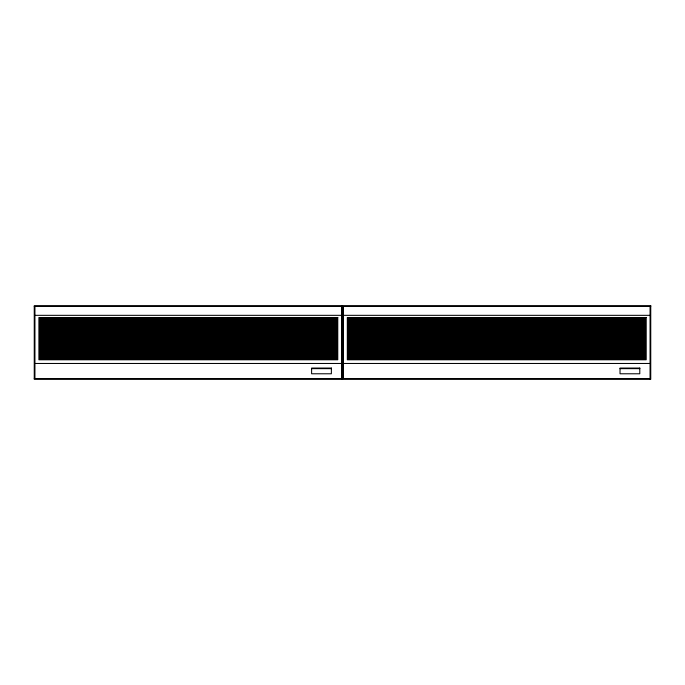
<?xml version="1.0" encoding="UTF-8"?>
<svg xmlns="http://www.w3.org/2000/svg" width="685" height="685" viewBox="0 0 685 685"><rect width="100%" height="100%" fill="white"/><g stroke="black" fill="none" stroke-linecap="round" stroke-linejoin="round"><path stroke-width="1.03" d="M34.25 306.409L342.329 306.409M342.671 306.409L650.75 306.409M34.935 315.331L341.644 315.331M343.356 315.331L650.065 315.331M39.576 318.893L337.097 318.893M347.997 318.893L645.51 318.893M39.576 319.912L337.097 319.912M347.997 319.912L645.51 319.912M39.576 320.94L337.097 320.94M347.997 320.94L645.51 320.94M39.576 321.959L337.097 321.959M347.997 321.959L645.51 321.959M39.576 322.977L337.097 322.977M347.997 322.977L645.51 322.977M39.576 324.005L337.097 324.005M347.997 324.005L645.51 324.005M39.576 325.024L337.097 325.024M347.997 325.024L645.51 325.024M39.576 326.051L337.097 326.051M347.997 326.051L645.51 326.051M39.576 327.07L337.097 327.07M347.997 327.07L645.51 327.07M39.576 328.089L337.097 328.089M347.997 328.089L645.51 328.089M39.576 329.117L337.097 329.117M347.997 329.117L645.51 329.117M39.576 330.136L337.097 330.136M347.997 330.136L645.51 330.136M39.576 331.163L337.097 331.163M347.997 331.163L645.51 331.163M39.576 332.182L337.097 332.182M347.997 332.182L645.51 332.182M39.576 333.201L337.097 333.201M347.997 333.201L645.51 333.201M39.576 334.229L337.097 334.229M347.997 334.229L645.51 334.229M39.576 335.248L337.097 335.248M347.997 335.248L645.51 335.248M39.576 336.275L337.097 336.275M347.997 336.275L645.51 336.275M39.576 337.294L337.097 337.294M347.997 337.294L645.51 337.294M39.576 338.313L337.097 338.313M347.997 338.313L645.51 338.313M39.576 339.34L337.097 339.34M347.997 339.34L645.51 339.34M39.576 340.359L337.097 340.359M347.997 340.359L645.51 340.359M39.576 341.387L337.097 341.387M347.997 341.387L645.51 341.387M39.576 342.406L337.097 342.406M347.997 342.406L645.51 342.406M39.576 343.425L337.097 343.425M347.997 343.425L645.51 343.425M39.576 344.452L337.097 344.452M347.997 344.452L645.51 344.452M39.576 345.471L337.097 345.471M347.997 345.471L645.51 345.471M39.576 346.499L337.097 346.499M347.997 346.499L645.51 346.499M39.576 347.518L337.097 347.518M347.997 347.518L645.51 347.518M39.576 348.537L337.097 348.537M347.997 348.537L645.51 348.537M39.576 349.564L337.097 349.564M347.997 349.564L645.51 349.564M39.576 350.583L337.097 350.583M347.997 350.583L645.51 350.583M39.576 351.61L337.097 351.61M347.997 351.61L645.51 351.61M39.576 352.629L337.097 352.629M347.997 352.629L645.51 352.629M39.576 353.648L337.097 353.648M347.997 353.648L645.51 353.648M39.576 354.676L337.097 354.676M347.997 354.676L645.51 354.676M39.576 355.695L337.097 355.695M347.997 355.695L645.51 355.695M39.576 356.722L337.097 356.722M347.997 356.722L645.51 356.722M39.576 357.741L337.097 357.741M347.997 357.741L645.51 357.741M39.576 358.426L337.097 358.426M347.997 358.426L645.51 358.426M34.935 363.47L341.644 363.47M343.356 363.47L650.065 363.47M311.606 368.641L331.369 368.641M620.028 368.641L639.79 368.641M34.25 378.591L341.644 378.591M342.671 378.591L650.065 378.591M650.065 306.409L650.065 379.276M343.356 306.409L343.356 378.591M341.644 306.409L341.644 379.276M34.935 306.409L34.935 378.591M342.329 305.724L34.25 305.724L34.25 379.276L342.329 379.276L342.329 305.724M650.75 305.724L342.671 305.724L342.671 379.276L650.75 379.276L650.75 305.724M337.774 317.532L38.899 317.532L38.899 359.788L337.774 359.788L337.774 317.532M646.195 317.532L347.321 317.532L347.321 359.788L646.195 359.788L646.195 317.532M337.097 318.208L39.576 318.208L39.576 359.103L337.097 359.103L337.097 318.208M645.51 318.208L347.997 318.208L347.997 359.103L645.51 359.103L645.51 318.208M331.369 368.059L311.606 368.059L311.606 373.779L331.369 373.779L331.369 368.059M639.79 368.059L620.028 368.059L620.028 373.779L639.79 373.779L639.79 368.059"/></g></svg>
